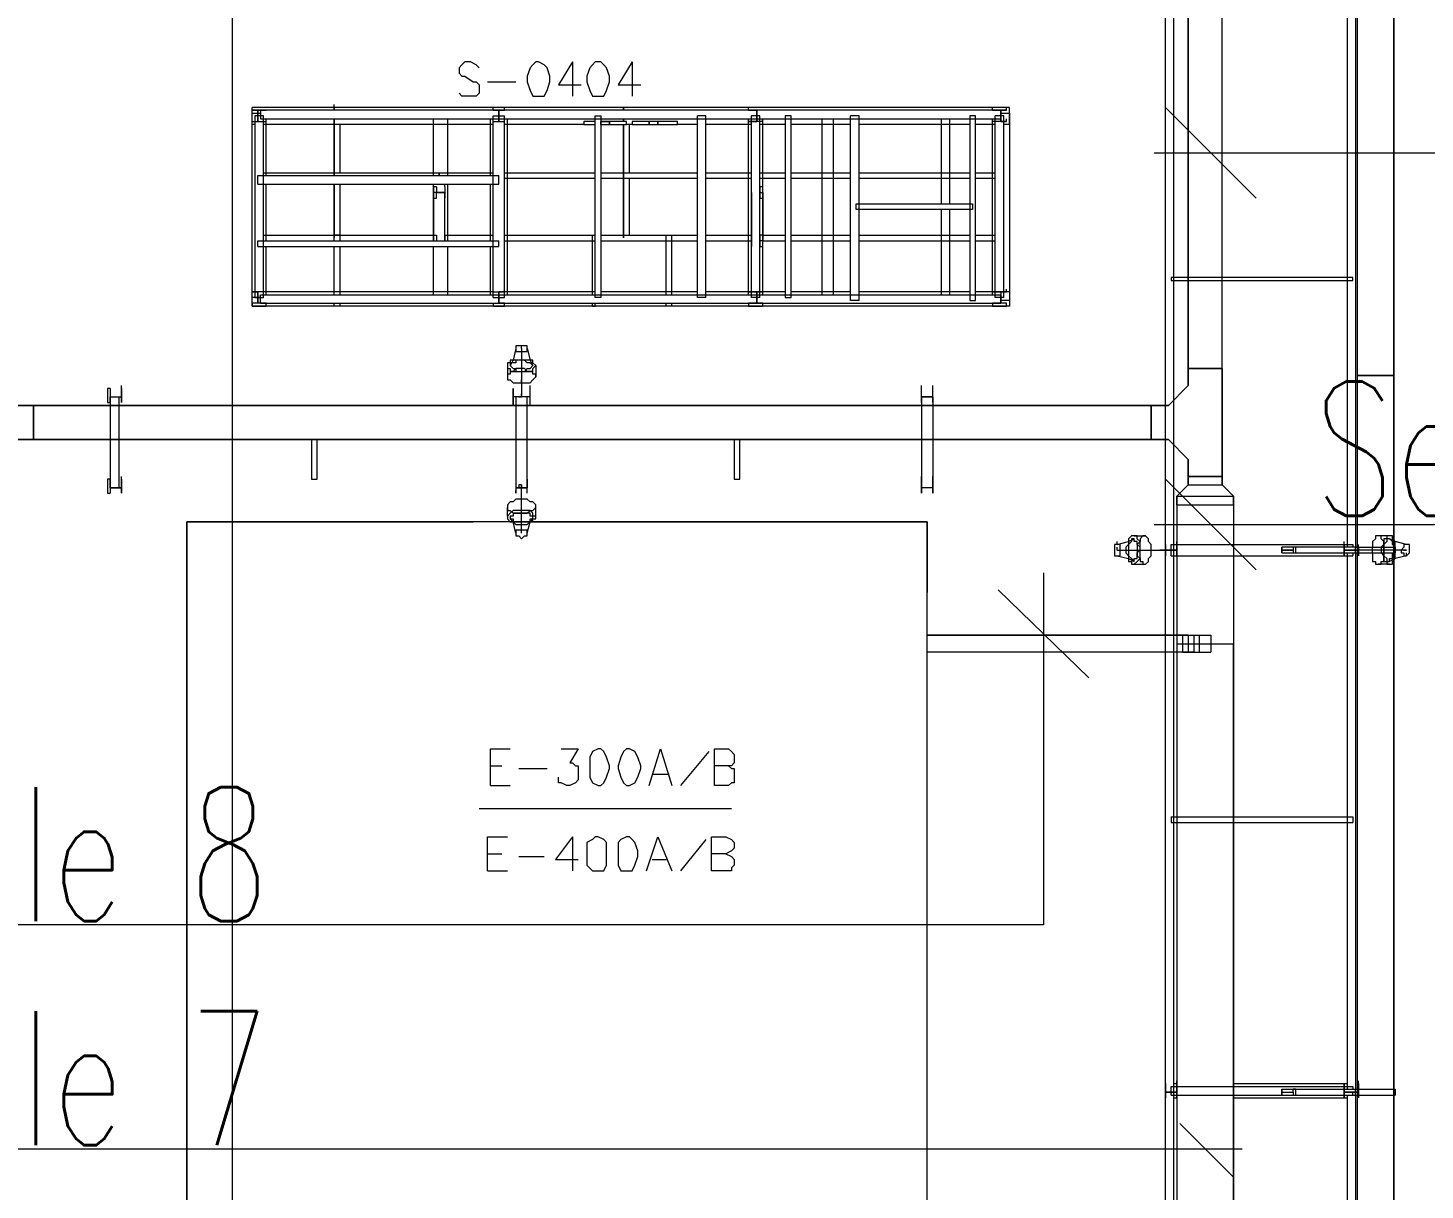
# Model space of a CAD drawing. Header units: inches. Extents: x -1128 to 651, y 96 to 845.
# Drawn here: x -217.59 to -202.95, y 766.81 to 778.99 of the extents above; entities that cross this region are included whole.
import ezdxf
from ezdxf.enums import TextEntityAlignment as Align

# ---------------------------------------------------------------- set-up
doc = ezdxf.new("R2010")
doc.units = ezdxf.units.IN
doc.header["$MEASUREMENT"] = 0
doc.layers.add('Cable Tray', color=7, linetype='Continuous')
doc.layers.add('Layer 1', color=7, linetype='Continuous')
doc.styles.add('HZTXT', font='txt_qlt.shx', dxfattribs={"width": 0.7, "bigfont": 'hztxt.shx'})

msp = doc.modelspace()

# ---------------------------------------------------------------- linework, layer by layer
at = {"layer": 'Cable Tray', "color": 0, "linetype": 'Continuous', "lineweight": 5}
for points in [[(-203.277, 775.35), (-203.277, 789.358), (-203.277, 775.35), (-203.656, 775.35), (-203.656, 789.358), (-203.515, 789.358), (-203.47, 789.358), (-203.417, 789.358), (-203.277, 789.358)], [(-203.277, 761.342), (-203.277, 775.35), (-203.277, 761.342), (-203.656, 761.342), (-203.656, 775.35), (-203.515, 775.35), (-203.47, 775.35), (-203.417, 775.35), (-203.277, 775.35)]]:
    msp.add_lwpolyline(points, dxfattribs=at)
at = {"layer": 'Layer 1', "color": 0, "lineweight": 5}
for points in [[(-215.453, 802.008), (-215.453, 744.318)], [(-205.67, 748.005), (-205.67, 801.949)], [(-205.581, 748.005), (-205.581, 801.949), (-205.67, 801.949)], [(-205.432, 801.711), (-205.432, 775.423)], [(-205.432, 775.423), (-205.075, 775.423), (-205.075, 789.429), (-205.075, 801.711)], [(-205.432, 775.423), (-205.432, 789.429)], [(-205.075, 775.423), (-205.075, 789.429)], [(-203.767, 779.17), (-203.767, 773.55)], [(-203.678, 779.17), (-203.678, 773.55)], [(-212.866, 778.575), (-212.896, 778.605), (-212.955, 778.635), (-213.015, 778.635), (-213.045, 778.605), (-213.075, 778.575), (-213.075, 778.516), (-213.045, 778.486), (-213.015, 778.486), (-212.926, 778.426), (-212.896, 778.426), (-212.866, 778.397), (-212.866, 778.308), (-212.896, 778.278), (-213.045, 778.278), (-213.075, 778.308)], [(-212.272, 778.635), (-212.301, 778.605), (-212.331, 778.575), (-212.361, 778.486), (-212.361, 778.426), (-212.331, 778.337), (-212.301, 778.278), (-212.182, 778.278), (-212.152, 778.337), (-212.123, 778.426), (-212.123, 778.486), (-212.152, 778.575), (-212.182, 778.605), (-212.242, 778.635), (-212.272, 778.635)], [(-211.885, 778.635), (-212.034, 778.397), (-211.796, 778.397)], [(-211.885, 778.635), (-211.885, 778.278)], [(-211.647, 778.635), (-211.677, 778.605), (-211.706, 778.575), (-211.736, 778.486), (-211.736, 778.426), (-211.706, 778.337), (-211.677, 778.278), (-211.558, 778.278), (-211.528, 778.337), (-211.498, 778.426), (-211.498, 778.486), (-211.528, 778.575), (-211.558, 778.605), (-211.588, 778.635), (-211.647, 778.635)], [(-211.26, 778.635), (-211.409, 778.397), (-211.171, 778.397)], [(-211.26, 778.635), (-211.26, 778.278)], [(-212.777, 778.426), (-212.48, 778.426)], [(-215.245, 777.98), (-215.245, 778.159)], [(-207.305, 777.98), (-207.305, 778.159), (-215.245, 778.159)], [(-215.186, 778.129), (-215.245, 778.129)], [(-215.245, 778.129), (-215.096, 778.129)], [(-215.096, 778.129), (-215.186, 778.129), (-215.186, 778.01), (-215.096, 778.01)], [(-215.186, 778.01), (-215.186, 778.129)], [(-207.395, 778.04), (-207.395, 778.129), (-215.156, 778.129), (-215.156, 778.04), (-207.395, 778.04)], [(-214.383, 778.159), (-214.383, 778.189)], [(-212.718, 778.129), (-212.718, 778.159)], [(-212.599, 778.129), (-212.718, 778.129)], [(-212.718, 778.129), (-212.658, 778.129)], [(-212.658, 778.01), (-212.658, 778.129)], [(-212.658, 778.129), (-212.658, 778.01)], [(-212.658, 778.129), (-212.599, 778.129)], [(-212.599, 778.129), (-212.599, 778.159)], [(-211.35, 778.129), (-211.35, 778.159)], [(-211.35, 778.159), (-211.35, 778.129)], [(-210.041, 778.129), (-210.041, 778.159)], [(-210.041, 778.129), (-209.952, 778.129), (-209.952, 778.01)], [(-209.892, 778.129), (-210.041, 778.129)], [(-209.892, 778.129), (-209.952, 778.129)], [(-209.892, 778.01), (-209.952, 778.01), (-209.952, 778.129)], [(-207.484, 778.129), (-207.484, 778.159)], [(-207.484, 778.129), (-207.395, 778.129)], [(-207.335, 778.129), (-207.484, 778.129)], [(-207.395, 778.129), (-207.335, 778.129)], [(-207.335, 778.129), (-207.335, 778.159)], [(-204.718, 777.207), (-205.67, 778.159)], [(-215.156, 776.167), (-215.245, 776.167), (-215.245, 778.099), (-215.156, 778.099)], [(-215.245, 778.01), (-215.096, 778.01)], [(-215.245, 778.01), (-215.186, 778.01)], [(-215.216, 777.98), (-215.245, 777.98)], [(-215.216, 778.07), (-215.216, 776.167), (-215.126, 776.167), (-215.126, 778.07), (-215.216, 778.07)], [(-212.718, 777.98), (-215.126, 777.98)], [(-215.096, 777.445), (-215.096, 778.04)], [(-215.096, 778.01), (-215.096, 778.04)], [(-214.383, 777.445), (-214.383, 778.04)], [(-214.383, 778.04), (-214.383, 777.445)], [(-214.323, 777.475), (-214.323, 777.98)], [(-213.342, 777.445), (-213.342, 778.04)], [(-213.193, 777.445), (-213.193, 778.04)], [(-212.747, 777.445), (-212.747, 778.04)], [(-212.718, 776.167), (-212.599, 776.167), (-212.599, 778.07)], [(-212.718, 776.167), (-212.718, 778.07), (-212.599, 778.07)], [(-212.718, 778.01), (-212.718, 778.04)], [(-212.718, 778.01), (-212.599, 778.01)], [(-212.718, 778.01), (-212.599, 778.01)], [(-212.599, 778.01), (-212.599, 778.04)], [(-211.766, 777.98), (-212.599, 777.98)], [(-212.569, 776.196), (-212.569, 778.04)], [(-211.647, 778.01), (-211.766, 778.01), (-211.766, 777.98)], [(-211.766, 777.98), (-211.647, 777.98)], [(-211.647, 776.167), (-211.647, 778.07), (-211.588, 778.07), (-211.588, 776.167), (-211.647, 776.167)], [(-211.588, 777.98), (-211.32, 777.98), (-211.32, 778.01), (-211.588, 778.01)], [(-211.498, 777.98), (-211.498, 778.01), (-211.588, 778.01), (-211.588, 777.98)], [(-211.588, 777.98), (-211.588, 778.01), (-211.498, 778.01)], [(-211.588, 777.98), (-211.588, 778.01)], [(-211.498, 777.98), (-211.498, 778.01)], [(-211.498, 778.01), (-211.498, 777.98)], [(-211.35, 778.01), (-211.35, 778.04)], [(-211.35, 778.04), (-211.35, 778.01)], [(-211.35, 776.791), (-211.35, 777.98)], [(-211.35, 777.98), (-211.35, 776.791)], [(-211.26, 777.98), (-211.32, 777.98)], [(-211.29, 777.475), (-211.29, 777.98)], [(-210.785, 778.01), (-211.26, 778.01), (-211.26, 777.98), (-210.785, 777.98), (-210.785, 778.01)], [(-211.082, 778.01), (-211.082, 777.98)], [(-210.993, 778.01), (-211.082, 778.01)], [(-211.082, 777.98), (-211.082, 778.01)], [(-210.993, 777.98), (-210.993, 778.01), (-211.082, 778.01)], [(-211.082, 777.98), (-211.082, 778.01)], [(-210.993, 777.98), (-210.993, 778.01)], [(-210.993, 778.01), (-210.993, 777.98)], [(-210.577, 777.98), (-210.785, 777.98)], [(-210.487, 776.167), (-210.577, 776.167), (-210.577, 778.07)], [(-210.487, 776.167), (-210.487, 778.07), (-210.577, 778.07)], [(-210.011, 777.98), (-210.487, 777.98)], [(-210.041, 776.196), (-210.041, 778.04)], [(-209.892, 778.01), (-210.041, 778.01), (-209.952, 778.01)], [(-210.011, 776.167), (-210.011, 778.07)], [(-209.922, 776.167), (-209.922, 778.07), (-210.011, 778.07)], [(-209.655, 777.98), (-209.922, 777.98)], [(-209.892, 776.196), (-209.892, 778.04)], [(-209.892, 778.01), (-209.892, 778.04)], [(-209.595, 778.07), (-209.655, 778.07), (-209.655, 776.167), (-209.595, 776.167), (-209.595, 778.07)], [(-208.971, 777.98), (-209.595, 777.98)], [(-209.268, 776.196), (-209.268, 778.04)], [(-209.149, 776.196), (-209.149, 778.04)], [(-208.882, 776.137), (-208.882, 778.07), (-208.971, 778.07)], [(-208.882, 776.137), (-208.971, 776.137), (-208.971, 778.07)], [(-207.722, 777.98), (-208.882, 777.98)], [(-208.019, 777.148), (-208.019, 778.04)], [(-207.93, 777.148), (-207.93, 778.04)], [(-207.662, 776.137), (-207.662, 778.07), (-207.722, 778.07), (-207.722, 776.137), (-207.662, 776.137)], [(-207.454, 777.98), (-207.662, 777.98)], [(-207.484, 778.01), (-207.484, 778.04)], [(-207.484, 776.196), (-207.484, 778.04)], [(-207.395, 778.01), (-207.484, 778.01)], [(-207.395, 778.01), (-207.335, 778.01), (-207.484, 778.01)], [(-207.365, 776.167), (-207.365, 778.07), (-207.454, 778.07)], [(-207.365, 776.167), (-207.454, 776.167), (-207.454, 778.07)], [(-207.305, 778.099), (-207.305, 776.137), (-207.395, 776.137)], [(-207.395, 778.099), (-207.305, 778.099)], [(-207.305, 777.98), (-207.365, 777.98)], [(-207.335, 778.01), (-207.335, 778.04)], [(-205.789, 777.683), (-193.346, 777.683)], [(-215.186, 777.445), (-212.658, 777.445)], [(-215.186, 777.356), (-212.658, 777.356), (-212.658, 777.445)], [(-215.186, 777.356), (-215.186, 777.445)], [(-215.126, 777.475), (-213.283, 777.475), (-213.283, 777.445)], [(-213.283, 777.445), (-213.283, 777.475), (-212.718, 777.475)], [(-212.599, 777.475), (-211.647, 777.475)], [(-212.599, 777.416), (-211.647, 777.416)], [(-211.588, 777.475), (-210.577, 777.475)], [(-211.588, 777.416), (-210.577, 777.416)], [(-211.29, 776.821), (-211.29, 777.416)], [(-210.487, 777.475), (-210.011, 777.475)], [(-210.487, 777.416), (-210.011, 777.416)], [(-209.922, 777.475), (-209.655, 777.475)], [(-209.922, 777.416), (-209.655, 777.416)], [(-209.595, 777.475), (-208.971, 777.475)], [(-209.595, 777.416), (-208.971, 777.416)], [(-208.882, 777.475), (-207.722, 777.475)], [(-208.882, 777.416), (-207.722, 777.416)], [(-207.662, 777.475), (-207.454, 777.475)], [(-207.662, 777.416), (-207.454, 777.416)], [(-215.096, 776.761), (-215.096, 777.356)], [(-214.383, 776.791), (-214.383, 777.356)], [(-214.383, 777.356), (-214.383, 776.791)], [(-214.323, 776.821), (-214.323, 777.356)], [(-213.342, 776.761), (-213.342, 777.356)], [(-213.342, 777.326), (-213.342, 777.207)], [(-213.312, 777.326), (-213.342, 777.326)], [(-213.342, 777.267), (-213.342, 776.761)], [(-213.223, 776.761), (-213.223, 777.267), (-213.342, 777.267)], [(-213.312, 777.326), (-213.312, 777.267), (-213.223, 777.267)], [(-213.312, 777.267), (-213.223, 777.267)], [(-213.312, 777.207), (-213.312, 777.267)], [(-213.223, 777.326), (-213.223, 777.356)], [(-213.223, 777.326), (-213.223, 777.267)], [(-213.223, 777.326), (-213.223, 777.207), (-213.223, 777.267)], [(-213.193, 776.761), (-213.193, 777.356)], [(-212.747, 776.761), (-212.747, 777.356)], [(-210.011, 777.207), (-210.011, 777.326)], [(-210.011, 777.267), (-210.011, 777.326)], [(-210.011, 777.267), (-210.011, 777.297)], [(-210.011, 777.267), (-210.011, 777.297)], [(-210.011, 777.207), (-210.011, 777.267)], [(-210.011, 777.267), (-210.011, 776.761)], [(-209.922, 777.326), (-209.922, 777.267)], [(-209.892, 777.326), (-209.922, 777.326)], [(-209.922, 777.267), (-209.922, 777.297)], [(-209.922, 777.267), (-209.922, 777.297)], [(-209.922, 777.267), (-209.922, 777.207)], [(-209.892, 777.267), (-209.892, 776.761), (-209.922, 776.761)], [(-209.922, 777.267), (-209.892, 777.267)], [(-209.892, 777.207), (-209.892, 777.326)], [(-213.342, 777.207), (-213.312, 777.207)], [(-213.223, 777.207), (-213.223, 777.237)], [(-210.011, 777.207), (-210.011, 777.237)], [(-209.922, 777.207), (-209.892, 777.207)], [(-208.911, 777.088), (-208.911, 777.148), (-207.692, 777.148), (-207.692, 777.088), (-208.911, 777.088)], [(-208.019, 776.196), (-208.019, 777.088)], [(-207.93, 776.196), (-207.93, 777.088)], [(-215.126, 776.821), (-213.342, 776.821)], [(-214.383, 776.761), (-214.383, 776.821)], [(-214.323, 776.761), (-214.323, 776.821), (-214.383, 776.821)], [(-213.342, 776.821), (-213.342, 776.761)], [(-213.342, 776.821), (-213.312, 776.821), (-213.312, 776.761)], [(-213.223, 776.821), (-213.223, 776.851)], [(-213.223, 776.821), (-212.718, 776.821)], [(-212.599, 776.821), (-211.647, 776.821)], [(-211.677, 776.196), (-211.677, 776.821)], [(-211.677, 776.821), (-211.647, 776.821)], [(-211.647, 776.196), (-211.647, 776.821)], [(-211.588, 776.821), (-210.577, 776.821)], [(-211.35, 776.791), (-211.35, 776.821)], [(-210.903, 776.821), (-210.844, 776.821)], [(-210.903, 776.196), (-210.903, 776.821)], [(-210.844, 776.196), (-210.844, 776.821)], [(-210.487, 776.821), (-210.011, 776.821)], [(-210.011, 776.821), (-210.011, 776.851)], [(-210.011, 776.821), (-210.011, 776.702)], [(-210.011, 776.821), (-210.011, 776.702)], [(-209.892, 776.821), (-209.922, 776.821), (-209.922, 776.761), (-209.922, 776.702), (-209.892, 776.702)], [(-209.892, 776.821), (-209.655, 776.821)], [(-209.892, 776.702), (-209.892, 776.821)], [(-209.595, 776.821), (-208.971, 776.821)], [(-208.882, 776.821), (-207.722, 776.821)], [(-207.662, 776.821), (-207.454, 776.821)], [(-215.186, 776.702), (-215.186, 776.761), (-212.658, 776.761)], [(-215.186, 776.702), (-212.658, 776.702), (-212.658, 776.761)], [(-215.096, 776.196), (-215.096, 776.702)], [(-214.383, 776.196), (-214.383, 776.702)], [(-214.323, 776.196), (-214.323, 776.702)], [(-213.342, 776.196), (-213.342, 776.702)], [(-213.193, 776.196), (-213.193, 776.702)], [(-212.747, 776.196), (-212.747, 776.702)], [(-212.599, 776.761), (-211.647, 776.761)], [(-211.588, 776.761), (-210.577, 776.761)], [(-210.487, 776.761), (-210.011, 776.761)], [(-210.011, 776.761), (-210.011, 776.791)], [(-210.011, 776.761), (-210.011, 776.791)], [(-210.011, 776.761), (-210.011, 776.791)], [(-210.011, 776.702), (-210.011, 776.731)], [(-209.922, 776.761), (-209.922, 776.791)], [(-209.922, 776.761), (-209.922, 776.791)], [(-209.892, 776.761), (-209.655, 776.761)], [(-209.595, 776.761), (-208.971, 776.761)], [(-208.882, 776.761), (-207.722, 776.761)], [(-207.662, 776.761), (-207.454, 776.761)], [(-203.707, 776.345), (-203.707, 776.375), (-205.61, 776.375), (-205.61, 776.345), (-203.707, 776.345)], [(-215.245, 776.226), (-215.245, 776.256)], [(-215.096, 776.226), (-215.245, 776.226)], [(-215.245, 776.226), (-215.186, 776.226)], [(-215.216, 776.226), (-215.245, 776.226)], [(-207.305, 776.226), (-207.305, 776.077), (-215.245, 776.077), (-215.245, 776.226)], [(-215.096, 776.226), (-215.186, 776.226)], [(-212.718, 776.226), (-215.126, 776.226)], [(-212.718, 776.226), (-212.599, 776.226), (-212.658, 776.226)], [(-212.718, 776.226), (-212.658, 776.226)], [(-212.599, 776.226), (-212.599, 776.256)], [(-211.647, 776.226), (-212.599, 776.226)], [(-210.577, 776.226), (-211.588, 776.226)], [(-210.011, 776.226), (-210.487, 776.226)], [(-210.041, 776.226), (-210.041, 776.256)], [(-209.892, 776.226), (-210.041, 776.226)], [(-210.041, 776.226), (-209.952, 776.226), (-209.952, 776.107), (-210.041, 776.107)], [(-209.952, 776.107), (-209.952, 776.226), (-209.892, 776.226)], [(-209.655, 776.226), (-209.922, 776.226)], [(-208.971, 776.226), (-209.595, 776.226)], [(-207.722, 776.226), (-208.882, 776.226)], [(-207.454, 776.226), (-207.662, 776.226)], [(-207.484, 776.226), (-207.484, 776.256)], [(-207.335, 776.226), (-207.395, 776.226), (-207.395, 776.107), (-207.484, 776.107)], [(-207.395, 776.226), (-207.484, 776.226), (-207.335, 776.226)], [(-207.395, 776.226), (-207.395, 776.107)], [(-207.305, 776.226), (-207.365, 776.226)], [(-207.335, 776.226), (-207.335, 776.256)], [(-215.245, 776.107), (-215.245, 776.077), (-215.096, 776.077)], [(-215.186, 776.107), (-215.245, 776.107)], [(-215.096, 776.077), (-215.096, 776.107), (-215.186, 776.107)], [(-215.156, 776.196), (-207.395, 776.196)], [(-215.156, 776.107), (-207.395, 776.107), (-207.395, 776.196)], [(-215.156, 776.107), (-215.156, 776.196)], [(-214.383, 776.077), (-214.383, 776.107)], [(-214.323, 776.077), (-214.383, 776.077)], [(-214.323, 776.077), (-214.323, 776.107)], [(-212.718, 776.107), (-212.718, 776.077)], [(-212.718, 776.077), (-212.599, 776.077)], [(-212.599, 776.107), (-212.658, 776.107)], [(-212.599, 776.077), (-212.599, 776.107)], [(-211.677, 776.077), (-211.677, 776.107)], [(-211.677, 776.077), (-211.647, 776.077), (-211.647, 776.107)], [(-210.844, 776.077), (-210.903, 776.077), (-210.903, 776.107)], [(-210.844, 776.077), (-210.844, 776.107)], [(-210.041, 776.107), (-210.041, 776.077), (-209.892, 776.077)], [(-209.922, 776.167), (-210.011, 776.167)], [(-209.892, 776.107), (-209.952, 776.107)], [(-209.892, 776.077), (-209.892, 776.107)], [(-207.484, 776.077), (-207.335, 776.077), (-207.335, 776.107)], [(-207.484, 776.107), (-207.484, 776.077)], [(-207.335, 776.107), (-207.395, 776.107)], [(-212.48, 775.631), (-212.48, 775.602), (-212.45, 775.602), (-212.361, 775.602), (-212.361, 775.631), (-212.361, 775.661), (-212.39, 775.661), (-212.48, 775.661), (-212.48, 775.631)], [(-212.42, 775.631), (-212.42, 775.661)], [(-212.361, 775.631), (-212.361, 775.661)], [(-212.569, 775.453), (-212.569, 775.423), (-212.539, 775.423), (-212.539, 775.393), (-212.509, 775.393), (-212.301, 775.393), (-212.301, 775.423), (-212.272, 775.453), (-212.301, 775.482), (-212.301, 775.512), (-212.331, 775.512), (-212.539, 775.512), (-212.539, 775.482), (-212.569, 775.482), (-212.569, 775.453)], [(-212.48, 775.631), (-212.509, 775.512), (-212.539, 775.453)], [(-212.301, 775.453), (-212.331, 775.482), (-212.361, 775.482), (-212.39, 775.512), (-212.48, 775.512), (-212.48, 775.482), (-212.539, 775.482), (-212.539, 775.453), (-212.509, 775.423), (-212.48, 775.423), (-212.48, 775.393), (-212.39, 775.393), (-212.361, 775.423), (-212.331, 775.423), (-212.301, 775.453)], [(-212.42, 775.631), (-212.42, 775.126)], [(-212.42, 775.631), (-212.42, 775.126)], [(-212.361, 775.631), (-212.331, 775.512), (-212.301, 775.453)], [(-212.569, 775.453), (-212.569, 775.334)], [(-212.272, 775.334), (-212.272, 775.364), (-212.301, 775.364), (-212.301, 775.393), (-212.331, 775.393), (-212.361, 775.393), (-212.39, 775.423), (-212.48, 775.423), (-212.509, 775.393), (-212.539, 775.393), (-212.539, 775.364), (-212.569, 775.364), (-212.569, 775.334), (-212.569, 775.304), (-212.539, 775.304), (-212.509, 775.274), (-212.42, 775.274)], [(-212.272, 775.453), (-212.272, 775.334)], [(-205.432, 774.293), (-205.075, 774.293), (-205.075, 775.423), (-205.432, 775.423), (-205.432, 775.245), (-205.64, 775.036), (-205.819, 775.036), (-205.819, 774.68), (-205.64, 774.68), (-205.432, 774.471), (-205.432, 774.293)], [(-205.819, 775.036), (-205.64, 775.036), (-205.432, 775.245), (-205.432, 775.423)], [(-205.075, 775.423), (-205.432, 775.423)], [(-205.075, 775.423), (-205.075, 774.293)], [(-216.732, 775.215), (-216.762, 775.215)], [(-216.762, 775.215), (-216.762, 775.066)], [(-216.732, 775.215), (-216.732, 775.126), (-216.613, 775.126)], [(-216.613, 775.215), (-216.613, 775.245)], [(-216.613, 775.066), (-216.613, 775.215), (-216.613, 775.126)], [(-212.331, 775.126), (-212.509, 775.126), (-212.509, 775.036), (-212.509, 775.215)], [(-212.509, 775.215), (-212.509, 775.126)], [(-212.42, 775.274), (-212.331, 775.274), (-212.301, 775.304), (-212.272, 775.334)], [(-212.42, 775.274), (-212.42, 775.304)], [(-212.331, 775.215), (-212.331, 775.245)], [(-212.331, 775.036), (-212.331, 775.215)], [(-212.331, 775.036), (-212.331, 775.215)], [(-208.227, 775.215), (-208.227, 775.245)], [(-208.227, 775.126), (-208.227, 775.215)], [(-208.227, 775.066), (-208.227, 775.215)], [(-208.108, 775.215), (-208.108, 775.245)], [(-208.108, 775.066), (-208.108, 775.215)], [(-208.108, 775.066), (-208.108, 775.215)], [(-216.762, 775.066), (-216.732, 775.066)], [(-216.732, 775.126), (-216.732, 774.174)], [(-216.732, 775.126), (-216.613, 775.126)], [(-216.732, 775.066), (-216.732, 775.126)], [(-216.643, 775.126), (-216.643, 774.174)], [(-216.613, 775.126), (-216.613, 775.066)], [(-216.613, 775.066), (-216.613, 775.096)], [(-212.331, 775.126), (-212.509, 775.126)], [(-212.48, 775.126), (-212.48, 774.174)], [(-212.42, 775.126), (-212.42, 775.156)], [(-212.361, 774.263), (-212.361, 774.174), (-212.361, 775.126)], [(-212.331, 775.036), (-212.331, 775.066)], [(-208.227, 775.126), (-208.227, 774.174)], [(-208.227, 775.126), (-208.108, 775.126)], [(-208.227, 775.066), (-208.227, 775.126)], [(-208.108, 775.126), (-208.227, 775.126)], [(-208.108, 775.126), (-208.108, 774.174)], [(-208.108, 775.066), (-208.108, 775.096)], [(-217.535, 775.036), (-217.535, 774.68), (-205.819, 774.68), (-205.819, 775.036)], [(-217.535, 774.68), (-217.535, 775.036)], [(-205.819, 775.036), (-205.819, 774.68)], [(-205.819, 774.68), (-217.535, 774.68)], [(-214.621, 774.68), (-214.621, 774.263), (-214.561, 774.263), (-214.561, 774.68)], [(-210.19, 774.263), (-210.131, 774.263), (-210.131, 774.68)], [(-210.19, 774.68), (-210.19, 774.263)], [(-205.432, 774.293), (-205.432, 774.471), (-205.64, 774.68), (-205.819, 774.68)], [(-216.762, 774.263), (-216.762, 774.115)], [(-216.732, 774.263), (-216.762, 774.263)], [(-216.613, 774.263), (-216.613, 774.174), (-216.732, 774.174), (-216.732, 774.115)], [(-216.732, 774.174), (-216.732, 774.263)], [(-216.732, 774.174), (-216.613, 774.174), (-216.613, 774.115)], [(-216.613, 774.263), (-216.613, 774.293)], [(-216.613, 774.115), (-216.613, 774.263)], [(-212.48, 774.263), (-212.48, 774.115)], [(-212.48, 774.263), (-212.48, 774.115)], [(-212.48, 774.174), (-212.361, 774.174)], [(-212.361, 774.174), (-212.48, 774.174)], [(-212.42, 774.174), (-212.42, 774.204), (-212.45, 774.204), (-212.45, 774.174), (-212.42, 774.174)], [(-212.42, 774.174), (-212.42, 774.204), (-212.45, 774.204), (-212.45, 774.174), (-212.42, 774.174)], [(-212.42, 773.698), (-212.42, 774.174)], [(-212.42, 773.698), (-212.42, 774.174)], [(-212.361, 774.263), (-212.361, 774.293)], [(-212.361, 774.115), (-212.361, 774.263)], [(-212.361, 774.115), (-212.361, 774.174)], [(-208.227, 774.263), (-208.227, 774.293)], [(-208.227, 774.263), (-208.227, 774.115)], [(-208.108, 774.174), (-208.227, 774.174), (-208.227, 774.263)], [(-208.227, 774.115), (-208.227, 774.174)], [(-208.108, 774.174), (-208.227, 774.174)], [(-208.108, 774.263), (-208.108, 774.293)], [(-208.108, 774.174), (-208.108, 774.115), (-208.108, 774.263)], [(-208.108, 774.263), (-208.108, 774.174)], [(-204.718, 773.312), (-205.67, 774.263)], [(-205.075, 774.293), (-205.432, 774.293)], [(-205.432, 774.293), (-205.075, 774.293)], [(-216.762, 774.115), (-216.732, 774.115)], [(-216.613, 774.115), (-216.613, 774.144)], [(-212.42, 774.055), (-212.48, 774.055), (-212.509, 774.025), (-212.539, 774.025), (-212.569, 773.996), (-212.569, 773.966)], [(-212.569, 773.966), (-212.569, 773.936), (-212.539, 773.936), (-212.509, 773.907), (-212.361, 773.907), (-212.331, 773.936), (-212.301, 773.936), (-212.272, 773.966), (-212.272, 773.996), (-212.301, 774.025), (-212.331, 774.025), (-212.361, 774.055), (-212.42, 774.055)], [(-212.48, 774.115), (-212.48, 774.144)], [(-212.42, 774.055), (-212.42, 774.085)], [(-208.227, 774.115), (-208.227, 774.144)], [(-208.108, 774.115), (-208.108, 774.144)], [(-212.569, 773.877), (-212.569, 773.966)], [(-212.272, 773.877), (-212.301, 773.877), (-212.301, 773.907), (-212.331, 773.936), (-212.509, 773.936), (-212.539, 773.907), (-212.569, 773.877), (-212.569, 773.847), (-212.539, 773.817), (-212.509, 773.817), (-212.48, 773.787), (-212.361, 773.787), (-212.331, 773.817), (-212.301, 773.817), (-212.301, 773.847), (-212.272, 773.847), (-212.272, 773.877)], [(-212.539, 773.877), (-212.539, 773.847), (-212.509, 773.847), (-212.509, 773.817), (-212.48, 773.817), (-212.331, 773.817), (-212.331, 773.847), (-212.301, 773.847), (-212.301, 773.877), (-212.331, 773.877), (-212.331, 773.907), (-212.509, 773.907), (-212.509, 773.877), (-212.539, 773.877)], [(-212.272, 773.877), (-212.272, 773.966)], [(-205.551, 773.996), (-205.551, 772.538)], [(-205.551, 773.996), (-205.551, 765.937)], [(-205.551, 773.996), (-204.956, 773.996)], [(-205.551, 773.996), (-204.956, 773.996)], [(-204.956, 773.996), (-204.956, 772.538)], [(-204.956, 773.996), (-204.956, 772.538)], [(-215.929, 773.074), (-215.929, 773.817)], [(-215.929, 773.817), (-212.926, 773.817)], [(-215.929, 773.817), (-212.926, 773.817)], [(-215.929, 752.942), (-208.168, 752.942), (-208.168, 773.817), (-215.929, 773.817), (-215.929, 752.942)], [(-212.48, 773.698), (-212.509, 773.817), (-212.539, 773.847)], [(-212.361, 773.698), (-212.331, 773.817), (-212.301, 773.847)], [(-212.361, 773.817), (-208.168, 773.817)], [(-212.361, 773.817), (-208.168, 773.817)], [(-208.168, 770.1), (-208.168, 773.817), (-208.168, 773.074)], [(-205.789, 773.787), (-195.648, 773.787)], [(-212.361, 773.698), (-212.361, 773.728), (-212.39, 773.728), (-212.48, 773.728), (-212.48, 773.698), (-212.48, 773.669), (-212.45, 773.669), (-212.42, 773.639), (-212.39, 773.669), (-212.361, 773.669), (-212.361, 773.698)], [(-212.48, 773.698), (-212.48, 773.728)], [(-206.175, 773.579), (-206.056, 773.609), (-205.997, 773.639)], [(-206.175, 773.579), (-206.175, 773.609)], [(-205.997, 773.371), (-205.967, 773.401), (-205.937, 773.431), (-205.937, 773.609), (-205.967, 773.639), (-205.967, 773.669), (-205.997, 773.669), (-206.027, 773.669), (-206.056, 773.639), (-206.056, 773.579), (-206.086, 773.55), (-206.086, 773.49), (-206.056, 773.461), (-206.056, 773.401), (-206.027, 773.401), (-206.027, 773.371), (-205.997, 773.371)], [(-205.997, 773.639), (-206.027, 773.639), (-206.027, 773.609), (-206.056, 773.579), (-206.056, 773.461), (-206.027, 773.431), (-205.997, 773.401), (-205.997, 773.431), (-205.967, 773.431), (-205.967, 773.49), (-205.937, 773.52), (-205.937, 773.55), (-205.967, 773.579), (-205.967, 773.609), (-205.997, 773.609), (-205.997, 773.639)], [(-205.997, 773.669), (-205.878, 773.669)], [(-205.878, 773.669), (-205.908, 773.669), (-205.937, 773.639), (-205.937, 773.609), (-205.967, 773.579), (-205.967, 773.461), (-205.937, 773.431), (-205.937, 773.401), (-205.908, 773.401), (-205.908, 773.371), (-205.878, 773.371), (-205.848, 773.401), (-205.848, 773.431), (-205.819, 773.461), (-205.819, 773.52)], [(-205.819, 773.52), (-205.819, 773.579), (-205.848, 773.609), (-205.848, 773.639), (-205.878, 773.669)], [(-205.67, 773.579), (-205.67, 773.609)], [(-205.551, 773.579), (-205.551, 773.609)], [(-203.796, 773.579), (-203.796, 773.609)], [(-203.38, 773.55), (-203.38, 773.609), (-203.41, 773.639), (-203.41, 773.669), (-203.44, 773.669), (-203.469, 773.669), (-203.469, 773.639), (-203.499, 773.609), (-203.499, 773.55)], [(-203.321, 773.669), (-203.44, 773.669)], [(-203.321, 773.669), (-203.35, 773.669), (-203.35, 773.639), (-203.38, 773.639), (-203.38, 773.609), (-203.38, 773.579), (-203.41, 773.55), (-203.41, 773.49), (-203.38, 773.461), (-203.38, 773.401), (-203.35, 773.401), (-203.35, 773.371), (-203.321, 773.371)], [(-203.321, 773.401), (-203.321, 773.431), (-203.291, 773.431), (-203.291, 773.49), (-203.261, 773.49), (-203.261, 773.55), (-203.291, 773.579), (-203.291, 773.609), (-203.321, 773.639), (-203.35, 773.639), (-203.35, 773.609), (-203.38, 773.579), (-203.38, 773.461), (-203.35, 773.431), (-203.35, 773.401), (-203.321, 773.401)], [(-203.261, 773.55), (-203.261, 773.609), (-203.291, 773.639), (-203.291, 773.669), (-203.321, 773.669)], [(-203.142, 773.579), (-203.261, 773.609), (-203.321, 773.639)], [(-206.175, 773.461), (-206.146, 773.461), (-206.146, 773.49), (-206.146, 773.579), (-206.175, 773.579), (-206.205, 773.579), (-206.205, 773.55), (-206.205, 773.461), (-206.175, 773.461)], [(-206.175, 773.52), (-206.175, 773.55)], [(-206.175, 773.52), (-205.67, 773.52)], [(-206.175, 773.52), (-205.67, 773.52)], [(-206.175, 773.461), (-206.056, 773.431), (-205.997, 773.401)], [(-205.819, 773.52), (-205.819, 773.55)], [(-205.67, 773.579), (-205.67, 773.461)], [(-205.551, 773.52), (-205.67, 773.52), (-205.67, 773.579)], [(-205.67, 773.461), (-205.67, 773.52), (-205.551, 773.52)], [(-205.61, 773.461), (-205.61, 773.579), (-203.796, 773.579), (-203.707, 773.579)], [(-205.61, 773.461), (-203.707, 773.461)], [(-205.581, 773.579), (-205.551, 773.579)], [(-205.581, 773.461), (-205.551, 773.461)], [(-205.551, 773.461), (-205.551, 773.579), (-205.551, 773.52)], [(-205.551, 773.52), (-205.551, 773.461)], [(-205.551, 773.461), (-205.551, 773.49)], [(-204.956, 773.579), (-203.767, 773.579)], [(-204.956, 773.461), (-203.767, 773.461)], [(-203.678, 773.55), (-204.45, 773.55)], [(-204.45, 773.49), (-203.678, 773.49), (-203.678, 773.55)], [(-204.45, 773.49), (-204.45, 773.55)], [(-204.45, 773.55), (-204.45, 773.52)], [(-204.45, 773.55), (-204.45, 773.49)], [(-204.45, 773.52), (-204.332, 773.52)], [(-204.332, 773.52), (-204.45, 773.52)], [(-204.45, 773.49), (-204.45, 773.52)], [(-204.332, 773.55), (-204.332, 773.49)], [(-204.302, 773.49), (-204.302, 773.55), (-204.332, 773.55)], [(-204.332, 773.49), (-204.302, 773.49)], [(-203.796, 773.461), (-203.796, 773.579)], [(-203.796, 773.579), (-203.796, 773.461)], [(-203.796, 773.52), (-203.648, 773.52), (-203.648, 773.461)], [(-203.648, 773.52), (-203.796, 773.52)], [(-203.796, 773.461), (-203.796, 773.49)], [(-203.767, 773.49), (-203.767, 767.87)], [(-203.707, 773.579), (-203.707, 773.55)], [(-203.707, 773.49), (-203.707, 773.461)], [(-203.678, 773.55), (-203.261, 773.55)], [(-203.678, 773.49), (-203.261, 773.49)], [(-203.678, 773.49), (-203.678, 767.87)], [(-203.648, 773.52), (-203.648, 773.579)], [(-203.648, 773.461), (-203.648, 773.579)], [(-203.648, 773.52), (-203.648, 773.55)], [(-203.142, 773.52), (-203.648, 773.52)], [(-203.142, 773.52), (-203.648, 773.52)], [(-203.648, 773.461), (-203.648, 773.49)], [(-203.499, 773.49), (-203.499, 773.55)], [(-203.499, 773.49), (-203.499, 773.401), (-203.469, 773.401), (-203.469, 773.371), (-203.44, 773.371)], [(-203.44, 773.371), (-203.41, 773.371), (-203.41, 773.401), (-203.38, 773.401), (-203.38, 773.431), (-203.38, 773.49)], [(-203.38, 773.49), (-203.38, 773.55)], [(-203.321, 773.371), (-203.291, 773.371), (-203.291, 773.401), (-203.261, 773.431), (-203.261, 773.49)], [(-203.142, 773.461), (-203.261, 773.431), (-203.321, 773.401)], [(-203.261, 773.49), (-203.261, 773.55)], [(-203.261, 773.55), (-203.261, 773.49)], [(-203.142, 773.579), (-203.172, 773.579), (-203.172, 773.55), (-203.201, 773.52), (-203.201, 773.49), (-203.172, 773.49), (-203.172, 773.461), (-203.142, 773.461), (-203.112, 773.49), (-203.112, 773.579), (-203.142, 773.579)], [(-203.142, 773.461), (-203.142, 773.49)], [(-205.997, 773.371), (-205.878, 773.371)], [(-203.321, 773.371), (-203.44, 773.371)], [(-206.948, 773.282), (-206.948, 769.595), (-223.839, 769.595)], [(-215.929, 753.685), (-215.929, 773.074)], [(-206.473, 772.182), (-207.424, 773.104)], [(-205.432, 772.628), (-208.168, 772.628)], [(-208.168, 772.628), (-205.432, 772.628), (-205.432, 772.449), (-208.168, 772.449)], [(-205.491, 772.628), (-205.491, 772.449), (-205.343, 772.449), (-205.194, 772.449)], [(-205.491, 772.628), (-205.313, 772.628)], [(-205.491, 772.628), (-205.372, 772.628), (-205.372, 772.449)], [(-205.372, 772.628), (-205.194, 772.628), (-205.194, 772.449)], [(-205.313, 772.449), (-205.313, 772.628)], [(-205.313, 772.628), (-205.194, 772.628)], [(-205.432, 772.449), (-208.168, 772.449)], [(-205.551, 772.538), (-204.956, 772.538)], [(-205.551, 772.538), (-205.551, 765.937)], [(-205.372, 772.449), (-205.491, 772.449)], [(-205.372, 772.449), (-205.194, 772.449)], [(-212.747, 771.052), (-212.747, 771.438), (-212.539, 771.438)], [(-212.004, 771.438), (-211.826, 771.438), (-211.915, 771.29), (-211.885, 771.29), (-211.855, 771.26), (-211.826, 771.26), (-211.826, 771.2), (-211.826, 771.111), (-211.855, 771.081), (-211.915, 771.052), (-211.944, 771.052), (-212.004, 771.081), (-212.034, 771.081), (-212.034, 771.141)], [(-211.617, 771.438), (-211.677, 771.409), (-211.706, 771.349), (-211.706, 771.141), (-211.677, 771.081), (-211.617, 771.052), (-211.588, 771.052), (-211.558, 771.081), (-211.528, 771.141), (-211.498, 771.23), (-211.498, 771.26), (-211.528, 771.349), (-211.558, 771.409), (-211.588, 771.438), (-211.617, 771.438)], [(-211.32, 771.438), (-211.35, 771.409), (-211.379, 771.349), (-211.409, 771.26), (-211.409, 771.23), (-211.379, 771.141), (-211.35, 771.081), (-211.32, 771.052), (-211.29, 771.052), (-211.231, 771.081), (-211.201, 771.141), (-211.171, 771.23), (-211.171, 771.26), (-211.201, 771.349), (-211.231, 771.409), (-211.29, 771.438), (-211.32, 771.438)], [(-211.082, 771.052), (-210.963, 771.438), (-210.844, 771.052)], [(-210.457, 771.409), (-210.755, 771.052)], [(-210.398, 771.052), (-210.398, 771.438), (-210.249, 771.438), (-210.22, 771.409), (-210.19, 771.379), (-210.19, 771.29), (-210.22, 771.26), (-210.398, 771.26)], [(-212.747, 771.26), (-212.628, 771.26)], [(-210.249, 771.26), (-210.22, 771.23), (-210.19, 771.23), (-210.19, 771.171), (-210.19, 771.081), (-210.22, 771.081), (-210.249, 771.052), (-210.398, 771.052)], [(-212.45, 771.23), (-212.152, 771.23)], [(-211.052, 771.171), (-210.874, 771.171)], [(-212.747, 771.052), (-212.539, 771.052)], [(-212.866, 770.814), (-210.22, 770.814)], [(-205.61, 770.725), (-205.61, 770.665), (-203.707, 770.665)], [(-205.61, 770.725), (-203.707, 770.725)], [(-203.707, 770.725), (-203.707, 770.665)], [(-212.777, 770.16), (-212.777, 770.516), (-212.569, 770.516)], [(-211.885, 770.516), (-212.063, 770.278), (-211.826, 770.278)], [(-211.885, 770.516), (-211.885, 770.16)], [(-211.647, 770.516), (-211.677, 770.487), (-211.736, 770.457), (-211.736, 770.219), (-211.677, 770.16), (-211.558, 770.16), (-211.528, 770.219), (-211.528, 770.457), (-211.558, 770.487), (-211.617, 770.516), (-211.647, 770.516)], [(-211.32, 770.516), (-211.379, 770.487), (-211.409, 770.457), (-211.409, 770.219), (-211.379, 770.16), (-211.26, 770.16), (-211.231, 770.219), (-211.201, 770.308), (-211.201, 770.368), (-211.231, 770.457), (-211.26, 770.487), (-211.29, 770.516), (-211.32, 770.516)], [(-211.112, 770.16), (-210.993, 770.516), (-210.844, 770.16)], [(-210.428, 770.16), (-210.428, 770.516), (-210.279, 770.516), (-210.22, 770.487), (-210.19, 770.457), (-210.19, 770.397), (-210.22, 770.368), (-210.279, 770.338), (-210.428, 770.338)], [(-210.487, 770.487), (-210.755, 770.16)], [(-212.777, 770.338), (-212.628, 770.338)], [(-212.45, 770.308), (-212.182, 770.308)], [(-211.052, 770.278), (-210.903, 770.278)], [(-210.279, 770.338), (-210.22, 770.308), (-210.19, 770.278), (-210.19, 770.219), (-210.22, 770.189), (-210.22, 770.16), (-210.279, 770.16), (-210.428, 770.16)], [(-212.777, 770.16), (-212.569, 770.16)], [(-208.168, 763.469), (-208.168, 769.981)], [(-205.67, 767.929), (-205.67, 767.959)], [(-205.67, 767.78), (-205.67, 767.929), (-205.67, 767.84)], [(-205.61, 767.9), (-203.707, 767.9)], [(-205.61, 767.81), (-205.61, 767.9)], [(-205.581, 767.929), (-205.551, 767.929)], [(-205.551, 767.929), (-205.551, 767.959)], [(-205.551, 767.78), (-205.551, 767.929)], [(-205.551, 767.78), (-205.551, 767.929)], [(-204.956, 767.929), (-203.767, 767.929)], [(-203.796, 767.84), (-203.796, 767.929)], [(-203.796, 767.929), (-203.796, 767.78), (-203.796, 767.84)], [(-203.707, 767.9), (-203.707, 767.87)], [(-203.648, 767.929), (-203.648, 767.959)], [(-203.648, 767.78), (-203.648, 767.929), (-203.648, 767.84)], [(-205.551, 767.84), (-205.67, 767.84), (-205.67, 767.78)], [(-205.67, 767.84), (-205.551, 767.84)], [(-205.67, 767.78), (-205.67, 767.81)], [(-205.61, 767.81), (-203.707, 767.81)], [(-205.581, 767.78), (-205.551, 767.78)], [(-205.551, 767.78), (-205.551, 767.81)], [(-204.956, 767.78), (-203.767, 767.78)], [(-204.45, 767.81), (-203.678, 767.81), (-203.678, 767.87)], [(-204.45, 767.81), (-204.45, 767.87), (-203.678, 767.87)], [(-204.45, 767.84), (-204.332, 767.84), (-204.332, 767.87)], [(-204.45, 767.87), (-204.45, 767.84)], [(-204.45, 767.87), (-204.45, 767.81)], [(-204.45, 767.81), (-204.45, 767.84)], [(-204.45, 767.81), (-204.45, 767.84)], [(-204.45, 767.84), (-204.332, 767.84)], [(-204.302, 767.87), (-204.332, 767.87)], [(-204.332, 767.84), (-204.332, 767.81)], [(-204.332, 767.81), (-204.302, 767.81)], [(-204.302, 767.81), (-204.302, 767.87)], [(-203.648, 767.84), (-203.796, 767.84)], [(-203.796, 767.84), (-203.648, 767.84)], [(-203.796, 767.78), (-203.796, 767.81)], [(-203.767, 767.81), (-203.767, 762.22)], [(-203.707, 767.81), (-203.707, 767.84)], [(-203.678, 767.87), (-203.261, 767.87), (-203.261, 767.81)], [(-203.678, 767.81), (-203.261, 767.81)], [(-203.678, 767.81), (-203.678, 762.22)], [(-203.648, 767.84), (-203.648, 767.78)], [(-203.648, 767.78), (-203.648, 767.81)], [(-204.956, 766.948), (-205.521, 767.513)], [(-223.839, 767.245), (-204.867, 767.245)]]:
    msp.add_lwpolyline(points, dxfattribs=at)
for points, knots in [([(-214.383, 778.129), (-214.383, 778.129), (-214.383, 778.159), (-214.383, 778.159), (-214.383, 778.159), (-214.383, 778.129), (-214.383, 778.129)], [0, 0, 0, 0, 1, 1, 1, 2, 2, 2, 2]), ([(-207.395, 778.01), (-207.395, 778.01), (-207.395, 778.129), (-207.395, 778.129), (-207.395, 778.129), (-207.395, 778.01), (-207.395, 778.01)], [0, 0, 0, 0, 1, 1, 1, 2, 2, 2, 2]), ([(-213.223, 776.821), (-213.223, 776.821), (-213.223, 776.761), (-213.223, 776.761), (-213.223, 776.761), (-213.223, 776.821), (-213.223, 776.821)], [0, 0, 0, 0, 1, 1, 1, 2, 2, 2, 2]), ([(-215.186, 776.226), (-215.186, 776.226), (-215.186, 776.107), (-215.186, 776.107), (-215.186, 776.107), (-215.186, 776.226), (-215.186, 776.226)], [0, 0, 0, 0, 1, 1, 1, 2, 2, 2, 2]), ([(-212.718, 776.107), (-212.718, 776.107), (-212.658, 776.107), (-212.658, 776.107), (-212.658, 776.107), (-212.658, 776.226), (-212.658, 776.226), (-212.658, 776.226), (-212.658, 776.107), (-212.658, 776.107)], [0, 0, 0, 0, 1, 1, 1, 2, 2, 2, 3, 3, 3, 3]), ([(-212.42, 775.126), (-212.42, 775.126), (-212.45, 775.126), (-212.45, 775.126), (-212.45, 775.126), (-212.42, 775.126), (-212.42, 775.126)], [0, 0, 0, 0, 1, 1, 1, 2, 2, 2, 2]), ([(-212.42, 775.126), (-212.42, 775.126), (-212.45, 775.126), (-212.45, 775.126), (-212.45, 775.126), (-212.42, 775.126), (-212.42, 775.126)], [0, 0, 0, 0, 1, 1, 1, 2, 2, 2, 2]), ([(-217.535, 774.68), (-217.535, 774.68), (-217.773, 774.68), (-217.773, 774.68), (-217.773, 774.68), (-217.535, 774.68), (-217.535, 774.68), (-217.535, 774.68), (-217.535, 775.036), (-217.535, 775.036), (-217.535, 775.036), (-217.773, 775.036), (-217.773, 775.036), (-217.773, 775.036), (-217.535, 775.036), (-217.535, 775.036)], [0, 0, 0, 0, 1, 1, 1, 2, 2, 2, 3, 3, 3, 4, 4, 4, 5, 5, 5, 5]), ([(-205.819, 775.036), (-205.819, 775.036), (-217.535, 775.036), (-217.535, 775.036), (-217.535, 775.036), (-205.819, 775.036), (-205.819, 775.036)], [0, 0, 0, 0, 1, 1, 1, 2, 2, 2, 2]), ([(-212.42, 774.174), (-212.42, 774.174), (-212.42, 774.204), (-212.42, 774.204), (-212.42, 774.204), (-212.42, 774.174), (-212.42, 774.174)], [0, 0, 0, 0, 1, 1, 1, 2, 2, 2, 2]), ([(-205.551, 774.085), (-205.551, 774.085), (-205.432, 774.204), (-205.432, 774.204), (-205.432, 774.204), (-205.551, 774.085), (-205.551, 774.085)], [0, 0, 0, 0, 1, 1, 1, 2, 2, 2, 2]), ([(-205.432, 774.204), (-205.432, 774.204), (-205.432, 774.293), (-205.432, 774.293), (-205.432, 774.293), (-205.432, 774.204), (-205.432, 774.204)], [0, 0, 0, 0, 1, 1, 1, 2, 2, 2, 2]), ([(-205.432, 774.293), (-205.432, 774.293), (-205.075, 774.293), (-205.075, 774.293), (-205.075, 774.293), (-205.075, 774.204), (-205.075, 774.204), (-205.075, 774.204), (-205.075, 774.293), (-205.075, 774.293)], [0, 0, 0, 0, 1, 1, 1, 2, 2, 2, 3, 3, 3, 3]), ([(-205.432, 774.204), (-205.432, 774.204), (-205.075, 774.204), (-205.075, 774.204), (-205.075, 774.204), (-204.956, 774.085), (-204.956, 774.085), (-204.956, 774.085), (-205.075, 774.204), (-205.075, 774.204)], [0, 0, 0, 0, 1, 1, 1, 2, 2, 2, 3, 3, 3, 3]), ([(-205.551, 774.085), (-205.551, 774.085), (-205.551, 773.996), (-205.551, 773.996), (-205.551, 773.996), (-205.551, 774.085), (-205.551, 774.085), (-205.551, 774.085), (-204.956, 774.085), (-204.956, 774.085)], [0, 0, 0, 0, 1, 1, 1, 2, 2, 2, 3, 3, 3, 3]), ([(-205.551, 773.996), (-205.551, 773.996), (-204.956, 773.996), (-204.956, 773.996), (-204.956, 773.996), (-204.956, 774.085), (-204.956, 774.085), (-204.956, 774.085), (-204.956, 773.996), (-204.956, 773.996)], [0, 0, 0, 0, 1, 1, 1, 2, 2, 2, 3, 3, 3, 3]), ([(-205.699, 773.52), (-205.699, 773.52), (-205.729, 773.52), (-205.729, 773.52), (-205.729, 773.52), (-205.699, 773.52), (-205.699, 773.52), (-205.699, 773.52), (-205.729, 773.52), (-205.729, 773.52), (-205.729, 773.52), (-205.699, 773.52), (-205.699, 773.52)], [0, 0, 0, 0, 1, 1, 1, 2, 2, 2, 3, 3, 3, 4, 4, 4, 4]), ([(-205.699, 773.52), (-205.699, 773.52), (-205.729, 773.52), (-205.729, 773.52), (-205.729, 773.52), (-205.699, 773.52), (-205.699, 773.52)], [0, 0, 0, 0, 1, 1, 1, 2, 2, 2, 2]), ([(-205.67, 773.55), (-205.67, 773.55), (-205.67, 773.52), (-205.67, 773.52), (-205.67, 773.52), (-205.699, 773.52), (-205.699, 773.52), (-205.699, 773.52), (-205.67, 773.52), (-205.67, 773.52), (-205.67, 773.52), (-205.67, 773.55), (-205.67, 773.55)], [0, 0, 0, 0, 1, 1, 1, 2, 2, 2, 3, 3, 3, 4, 4, 4, 4]), ([(-205.67, 773.55), (-205.67, 773.55), (-205.67, 773.52), (-205.67, 773.52), (-205.67, 773.52), (-205.699, 773.52), (-205.699, 773.52), (-205.699, 773.52), (-205.67, 773.52), (-205.67, 773.52), (-205.67, 773.52), (-205.67, 773.55), (-205.67, 773.55)], [0, 0, 0, 0, 1, 1, 1, 2, 2, 2, 3, 3, 3, 4, 4, 4, 4]), ([(-205.67, 773.52), (-205.67, 773.52), (-205.699, 773.52), (-205.699, 773.52), (-205.699, 773.52), (-205.67, 773.52), (-205.67, 773.52)], [0, 0, 0, 0, 1, 1, 1, 2, 2, 2, 2]), ([(-203.648, 773.55), (-203.648, 773.55), (-203.648, 773.52), (-203.648, 773.52), (-203.648, 773.52), (-203.648, 773.55), (-203.648, 773.55)], [0, 0, 0, 0, 1, 1, 1, 2, 2, 2, 2]), ([(-203.648, 773.55), (-203.648, 773.55), (-203.648, 773.52), (-203.648, 773.52), (-203.648, 773.52), (-203.648, 773.55), (-203.648, 773.55)], [0, 0, 0, 0, 1, 1, 1, 2, 2, 2, 2]), ([(-203.142, 773.52), (-203.142, 773.52), (-203.172, 773.52), (-203.172, 773.52), (-203.172, 773.52), (-203.142, 773.52), (-203.142, 773.52)], [0, 0, 0, 0, 1, 1, 1, 2, 2, 2, 2]), ([(-204.956, 772.538), (-204.956, 772.538), (-204.956, 765.937), (-204.956, 765.937), (-204.956, 765.937), (-204.956, 772.538), (-204.956, 772.538)], [0, 0, 0, 0, 1, 1, 1, 2, 2, 2, 2])]:
    msp.add_open_spline(points, degree=3, knots=knots, dxfattribs=at)

# ---------------------------------------------------------------- texts
at = {"color": 0, "lineweight": 9, "style": 'HZTXT', "width": 0.7}
for s, p in [('See Table 9', (-200.15, 773.88)), ('See Table 8', (-219.03, 769.632)), ('See Table 7', (-219.03, 767.283))]:
    msp.add_text(s, height=1.40537, dxfattribs=at).set_placement(p, align=Align.CENTER)

doc.saveas('drawing.dxf')
